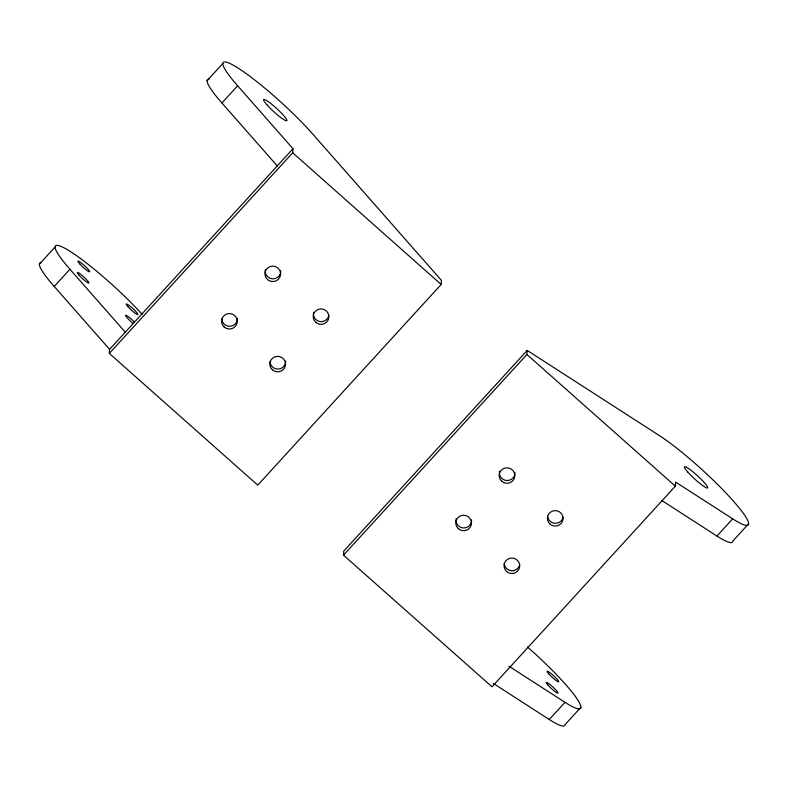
<?xml version="1.0" encoding="UTF-8"?>
<svg xmlns="http://www.w3.org/2000/svg" width="788" height="788" viewBox="0 0 788 788"><rect width="100%" height="100%" fill="white"/><g stroke="black" fill="none" stroke-linecap="round" stroke-linejoin="round"><path stroke-width="1.18" d="M109.325 353.418L109.591 349.34L292.978 148.715L237.631 85.774A70.565 9.614 42.4 0 1 238.744 68.487A70.565 9.614 42.4 0 1 312.974 134.324L441.428 280.39L441.162 284.468L257.745 485.142L109.325 353.418L292.712 152.793L292.978 148.715M732.673 518.839L675.631 482.089L675.365 486.166L491.988 686.801L343.499 555.166L343.765 551.088L527.182 350.414L659.566 435.715A70.565 9.614 42.4 0 1 733.786 501.552A70.565 9.614 42.4 0 1 732.673 518.839L716.952 536.047L661.94 500.607M343.499 555.166L526.916 354.492L527.182 350.414M39.4 264.167L55.121 246.969M207.096 80.691L222.817 63.493M109.591 349.34L54.214 286.448L69.935 269.25A70.565 9.614 42.4 0 1 69.571 251.017A70.565 9.614 42.4 0 1 142.224 314.382M277.258 165.913L221.911 102.982L237.631 85.774M493.268 683.383L549.256 719.513L564.976 702.315A70.565 9.614 42.4 0 0 576.865 698.572A70.565 9.614 42.4 0 0 527.389 646.918M580.904 707.309L565.183 724.507A70.565 9.614 42.4 0 1 549.256 719.513M748.6 523.833L732.879 541.031A70.565 9.614 42.4 0 1 716.952 536.047M508.95 666.215L564.976 702.315M526.916 354.492L675.365 486.166M292.712 152.793L441.162 284.468M69.935 269.25L125.282 332.191M132.788 323.188A7.841 1.064 42.4 0 1 125.597 315.239A7.841 1.064 42.4 0 1 134.354 321.947M54.214 286.448A70.565 9.614 42.4 0 1 41.39 262.591M221.911 102.982A70.565 9.614 42.4 0 1 209.086 79.115M328.872 315.545A7.841 7.722 3.7 0 1 319.583 321.484A7.841 7.722 3.7 0 1 313.535 312.314M237.434 318.175A7.841 7.722 3.7 0 1 230.017 326.281A7.841 7.722 3.7 0 1 221.773 318.963M285.68 360.973A7.841 7.722 3.7 0 1 278.272 369.079A7.841 7.722 3.7 0 1 270.018 361.761M280.784 270.737A7.841 7.722 3.7 0 1 272.353 278.834A7.841 7.722 3.7 0 1 265.29 269.526M514.988 472.436A7.841 7.722 3.7 0 1 506.556 480.532A7.841 7.722 3.7 0 1 499.494 471.214M519.725 564.671A7.841 7.722 3.7 0 1 504.221 563.459M471.638 519.873A7.841 7.722 3.7 0 1 463.196 527.96A7.841 7.722 3.7 0 1 456.134 518.652M563.075 517.243A7.841 7.722 3.7 0 1 547.581 516.022M127.902 306.601A7.841 1.064 42.4 0 0 137.703 314.648A7.841 1.064 42.4 0 0 130.67 306.65A7.841 1.064 42.4 0 0 127.902 306.601M78.938 275.051A7.841 1.064 42.4 0 0 88.729 283.089A7.841 1.064 42.4 0 0 81.696 275.091A7.841 1.064 42.4 0 0 78.938 275.051M79.657 263.813A7.841 1.064 42.4 0 0 89.458 271.85A7.841 1.064 42.4 0 0 82.425 263.852A7.841 1.064 42.4 0 0 79.657 263.813M266.866 104.725A15.681 2.137 42.4 0 0 286.458 120.81A15.681 2.137 42.4 0 0 272.392 104.814A15.681 2.137 42.4 0 0 266.866 104.725M224.186 327.02A7.841 7.722 3.7 0 0 237.099 322.903A7.841 7.722 3.7 0 0 227.003 313.939A7.841 7.722 3.7 0 0 224.186 327.02M267.546 279.582A7.841 7.722 3.7 0 0 280.449 275.465A7.841 7.722 3.7 0 0 270.353 266.502A7.841 7.722 3.7 0 0 267.546 279.582M315.791 322.381A7.841 7.722 3.7 0 0 328.704 318.263A7.841 7.722 3.7 0 0 318.598 309.3A7.841 7.722 3.7 0 0 315.791 322.381M272.431 369.818A7.841 7.722 3.7 0 0 285.345 365.691A7.841 7.722 3.7 0 0 275.248 356.737A7.841 7.722 3.7 0 0 272.431 369.818M547.995 685.067A7.841 1.064 42.4 0 0 557.786 693.115A7.841 1.064 42.4 0 0 550.753 685.117A7.841 1.064 42.4 0 0 547.995 685.067M548.724 673.829A7.841 1.064 42.4 0 0 558.515 681.876A7.841 1.064 42.4 0 0 551.482 673.878A7.841 1.064 42.4 0 0 548.724 673.829M687.678 471.953A15.681 2.137 42.4 0 0 707.269 488.038A15.681 2.137 42.4 0 0 693.204 472.042A15.681 2.137 42.4 0 0 687.678 471.953M506.635 571.517A7.841 7.722 3.7 0 0 519.548 567.39A7.841 7.722 3.7 0 0 509.452 558.436A7.841 7.722 3.7 0 0 506.635 571.517M549.994 524.079A7.841 7.722 3.7 0 0 562.908 519.962A7.841 7.722 3.7 0 0 552.802 510.998A7.841 7.722 3.7 0 0 549.994 524.079M501.749 481.281A7.841 7.722 3.7 0 0 514.663 477.164A7.841 7.722 3.7 0 0 504.556 468.2A7.841 7.722 3.7 0 0 501.749 481.281M458.389 528.718A7.841 7.722 3.7 0 0 471.303 524.591A7.841 7.722 3.7 0 0 461.207 515.638A7.841 7.722 3.7 0 0 458.389 528.718"/></g></svg>
